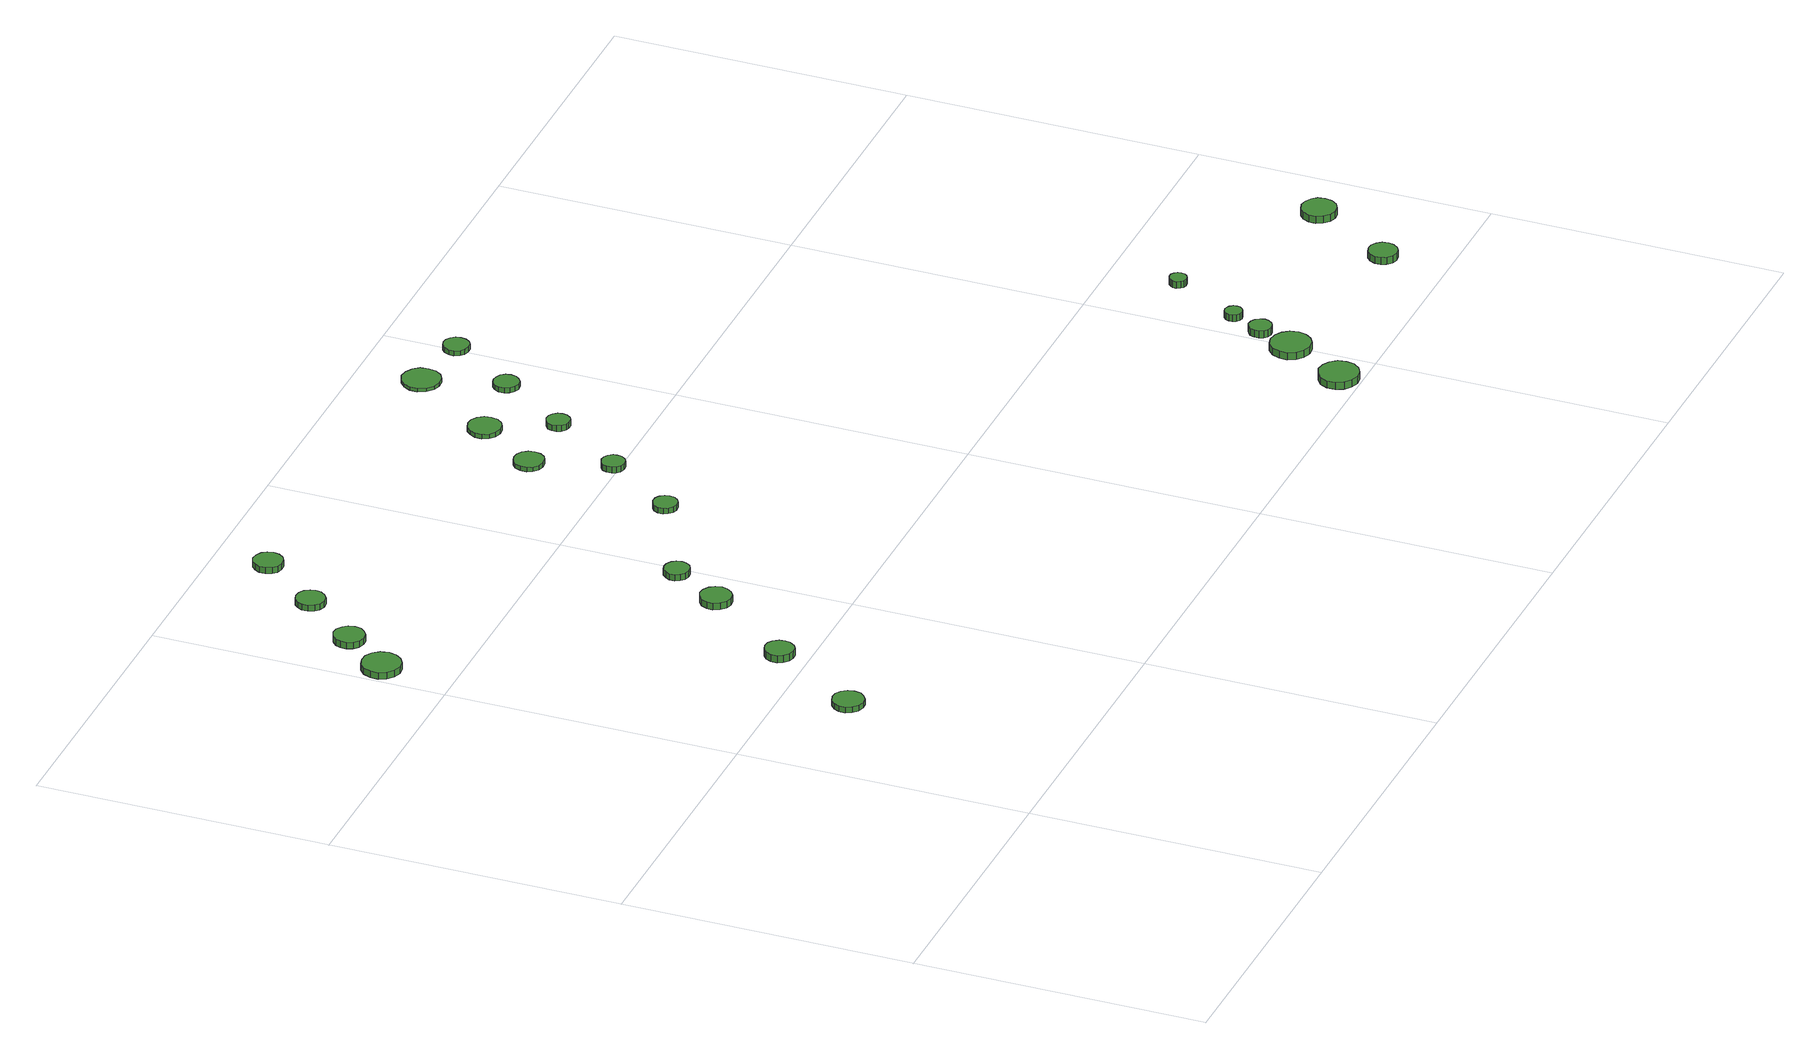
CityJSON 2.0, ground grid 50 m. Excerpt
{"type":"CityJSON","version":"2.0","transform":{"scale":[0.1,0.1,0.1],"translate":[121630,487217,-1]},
"CityObjects":{
"tree1":{"type":"SolitaryVegetationObject","attributes":{"function":"something"},"geometry":[{"type":"MultiSurface","lod":"1","boundaries":[[[0,1,2,3,4,5,6,7,8,9,10,11,12,13,14]],[[15,16,17,18,19,20,21,22,23,24,25,26,27,28,29]],[[0,29,28,1]],[[1,28,27,2]],[[2,27,26,3]],[[3,26,25,4]],[[4,25,24,5]],[[5,24,23,6]],[[6,23,22,7]],[[7,22,21,8]],[[8,21,20,9]],[[9,20,19,10]],[[10,19,18,11]],[[11,18,17,12]],[[12,17,16,13]],[[13,16,15,14]],[[14,15,29,0]]]}]},
"tree2":{"type":"SolitaryVegetationObject","attributes":{"function":"something"},"geometry":[{"type":"MultiSurface","lod":"1","boundaries":[[[30,31,32,33,34,35,36,37,38,39,40,41,42,43,44]],[[45,46,47,48,49,50,51,52,53,54,55,56,57,58,59]],[[30,59,58,31]],[[31,58,57,32]],[[32,57,56,33]],[[33,56,55,34]],[[34,55,54,35]],[[35,54,53,36]],[[36,53,52,37]],[[37,52,51,38]],[[38,51,50,39]],[[39,50,49,40]],[[40,49,48,41]],[[41,48,47,42]],[[42,47,46,43]],[[43,46,45,44]],[[44,45,59,30]]]}]},
"tree3":{"type":"SolitaryVegetationObject","attributes":{"function":"something"},"geometry":[{"type":"MultiSurface","lod":"1","boundaries":[[[60,61,62,63,64,65,66,67,68,69,70,71,72,73,74]],[[75,76,77,78,79,80,81,82,83,84,85,86,87,88,89]],[[60,89,88,61]],[[61,88,87,62]],[[62,87,86,63]],[[63,86,85,64]],[[64,85,84,65]],[[65,84,83,66]],[[66,83,82,67]],[[67,82,81,68]],[[68,81,80,69]],[[69,80,79,70]],[[70,79,78,71]],[[71,78,77,72]],[[72,77,76,73]],[[73,76,75,74]],[[74,75,89,60]]]}]},
"tree4":{"type":"SolitaryVegetationObject","attributes":{"function":"something"},"geometry":[{"type":"MultiSurface","lod":"1","boundaries":[[[90,91,92,93,94,95,96,97,98,99,100,101,102,103,104]],[[105,106,107,108,109,110,111,112,113,114,115,116,117,118,119]],[[90,119,118,91]],[[91,118,117,92]],[[92,117,116,93]],[[93,116,115,94]],[[94,115,114,95]],[[95,114,113,96]],[[96,113,112,97]],[[97,112,111,98]],[[98,111,110,99]],[[99,110,109,100]],[[100,109,108,101]],[[101,108,107,102]],[[102,107,106,103]],[[103,106,105,104]],[[104,105,119,90]]]}]},
"tree5":{"type":"SolitaryVegetationObject","attributes":{"function":"something"},"geometry":[{"type":"MultiSurface","lod":"1","boundaries":[[[120,121,122,123,124,125,126,127,128,129,130,131,132,133,134]],[[135,136,137,138,139,140,141,142,143,144,145,146,147,148,149]],[[120,149,148,121]],[[121,148,147,122]],[[122,147,146,123]],[[123,146,145,124]],[[124,145,144,125]],[[125,144,143,126]],[[126,143,142,127]],[[127,142,141,128]],[[128,141,140,129]],[[129,140,139,130]],[[130,139,138,131]],[[131,138,137,132]],[[132,137,136,133]],[[133,136,135,134]],[[134,135,149,120]]]}]},
"tree6":{"type":"SolitaryVegetationObject","attributes":{"function":"something"},"geometry":[{"type":"MultiSurface","lod":"1","boundaries":[[[150,151,152,153,154,155,156,157,158,159,160,161,162,163,164]],[[165,166,167,168,169,170,171,172,173,174,175,176,177,178,179]],[[150,179,178,151]],[[151,178,177,152]],[[152,177,176,153]],[[153,176,175,154]],[[154,175,174,155]],[[155,174,173,156]],[[156,173,172,157]],[[157,172,171,158]],[[158,171,170,159]],[[159,170,169,160]],[[160,169,168,161]],[[161,168,167,162]],[[162,167,166,163]],[[163,166,165,164]],[[164,165,179,150]]]}]},
"tree7":{"type":"SolitaryVegetationObject","attributes":{"function":"something"},"geometry":[{"type":"MultiSurface","lod":"1","boundaries":[[[180,181,182,183,184,185,186,187,188,189,190,191,192,193,194]],[[195,196,197,198,199,200,201,202,203,204,205,206,207,208,209]],[[180,209,208,181]],[[181,208,207,182]],[[182,207,206,183]],[[183,206,205,184]],[[184,205,204,185]],[[185,204,203,186]],[[186,203,202,187]],[[187,202,201,188]],[[188,201,200,189]],[[189,200,199,190]],[[190,199,198,191]],[[191,198,197,192]],[[192,197,196,193]],[[193,196,195,194]],[[194,195,209,180]]]}]},
"tree8":{"type":"SolitaryVegetationObject","attributes":{"function":"something"},"geometry":[{"type":"MultiSurface","lod":"1","boundaries":[[[210,211,212,213,214,215,216,217,218,219,220,221,222,223,224]],[[225,226,227,228,229,230,231,232,233,234,235,236,237,238,239]],[[210,239,238,211]],[[211,238,237,212]],[[212,237,236,213]],[[213,236,235,214]],[[214,235,234,215]],[[215,234,233,216]],[[216,233,232,217]],[[217,232,231,218]],[[218,231,230,219]],[[219,230,229,220]],[[220,229,228,221]],[[221,228,227,222]],[[222,227,226,223]],[[223,226,225,224]],[[224,225,239,210]]]}]},
"tree9":{"type":"SolitaryVegetationObject","attributes":{"function":"something"},"geometry":[{"type":"MultiSurface","lod":"1","boundaries":[[[240,241,242,243,244,245,246,247,248,249,250,251,252,253,254]],[[255,256,257,258,259,260,261,262,263,264,265,266,267,268,269]],[[240,269,268,241]],[[241,268,267,242]],[[242,267,266,243]],[[243,266,265,244]],[[244,265,264,245]],[[245,264,263,246]],[[246,263,262,247]],[[247,262,261,248]],[[248,261,260,249]],[[249,260,259,250]],[[250,259,258,251]],[[251,258,257,252]],[[252,257,256,253]],[[253,256,255,254]],[[254,255,269,240]]]}]},
"tree10":{"type":"SolitaryVegetationObject","attributes":{"function":"something"},"geometry":[{"type":"MultiSurface","lod":"1","boundaries":[[[270,271,272,273,274,275,276,277,278,279,280,281,282,283,284]],[[285,286,287,288,289,290,291,292,293,294,295,296,297,298,299]],[[270,299,298,271]],[[271,298,297,272]],[[272,297,296,273]],[[273,296,295,274]],[[274,295,294,275]],[[275,294,293,276]],[[276,293,292,277]],[[277,292,291,278]],[[278,291,290,279]],[[279,290,289,280]],[[280,289,288,281]],[[281,288,287,282]],[[282,287,286,283]],[[283,286,285,284]],[[284,285,299,270]]]}]},
"tree11":{"type":"SolitaryVegetationObject","attributes":{"function":"something"},"geometry":[{"type":"MultiSurface","lod":"1","boundaries":[[[300,301,302,303,304,305,306,307,308,309,310,311,312,313,314]],[[315,316,317,318,319,320,321,322,323,324,325,326,327,328,329]],[[300,329,328,301]],[[301,328,327,302]],[[302,327,326,303]],[[303,326,325,304]],[[304,325,324,305]],[[305,324,323,306]],[[306,323,322,307]],[[307,322,321,308]],[[308,321,320,309]],[[309,320,319,310]],[[310,319,318,311]],[[311,318,317,312]],[[312,317,316,313]],[[313,316,315,314]],[[314,315,329,300]]]}]},
"tree12":{"type":"SolitaryVegetationObject","attributes":{"function":"something"},"geometry":[{"type":"MultiSurface","lod":"1","boundaries":[[[330,331,332,333,334,335,336,337,338,339,340,341,342,343,344]],[[345,346,347,348,349,350,351,352,353,354,355,356,357,358,359]],[[330,359,358,331]],[[331,358,357,332]],[[332,357,356,333]],[[333,356,355,334]],[[334,355,354,335]],[[335,354,353,336]],[[336,353,352,337]],[[337,352,351,338]],[[338,351,350,339]],[[339,350,349,340]],[[340,349,348,341]],[[341,348,347,342]],[[342,347,346,343]],[[343,346,345,344]],[[344,345,359,330]]]}]},
"tree13":{"type":"SolitaryVegetationObject","attributes":{"function":"something"},"geometry":[{"type":"MultiSurface","lod":"1","boundaries":[[[360,361,362,363,364,365,366,367,368,369,370,371,372,373,374]],[[375,376,377,378,379,380,381,382,383,384,385,386,387,388,389]],[[360,389,388,361]],[[361,388,387,362]],[[362,387,386,363]],[[363,386,385,364]],[[364,385,384,365]],[[365,384,383,366]],[[366,383,382,367]],[[367,382,381,368]],[[368,381,380,369]],[[369,380,379,370]],[[370,379,378,371]],[[371,378,377,372]],[[372,377,376,373]],[[373,376,375,374]],[[374,375,389,360]]]}]},
"tree14":{"type":"SolitaryVegetationObject","attributes":{"function":"something"},"geometry":[{"type":"MultiSurface","lod":"1","boundaries":[[[390,391,392,393,394,395,396,397,398,399,400,401,402,403,404]],[[405,406,407,408,409,410,411,412,413,414,415,416,417,418,419]],[[390,419,418,391]],[[391,418,417,392]],[[392,417,416,393]],[[393,416,415,394]],[[394,415,414,395]],[[395,414,413,396]],[[396,413,412,397]],[[397,412,411,398]],[[398,411,410,399]],[[399,410,409,400]],[[400,409,408,401]],[[401,408,407,402]],[[402,407,406,403]],[[403,406,405,404]],[[404,405,419,390]]]}]},
"tree15":{"type":"SolitaryVegetationObject","attributes":{"function":"something"},"geometry":[{"type":"MultiSurface","lod":"1","boundaries":[[[420,421,422,423,424,425,426,427,428,429,430,431,432,433,434]],[[435,436,437,438,439,440,441,442,443,444,445,446,447,448,449]],[[420,449,448,421]],[[421,448,447,422]],[[422,447,446,423]],[[423,446,445,424]],[[424,445,444,425]],[[425,444,443,426]],[[426,443,442,427]],[[427,442,441,428]],[[428,441,440,429]],[[429,440,439,430]],[[430,439,438,431]],[[431,438,437,432]],[[432,437,436,433]],[[433,436,435,434]],[[434,435,449,420]]]}]},
"tree16":{"type":"SolitaryVegetationObject","attributes":{"function":"something"},"geometry":[{"type":"MultiSurface","lod":"1","boundaries":[[[450,451,452,453,454,455,456,457,458,459,460,461,462,463,464]],[[465,466,467,468,469,470,471,472,473,474,475,476,477,478,479]],[[450,479,478,451]],[[451,478,477,452]],[[452,477,476,453]],[[453,476,475,454]],[[454,475,474,455]],[[455,474,473,456]],[[456,473,472,457]],[[457,472,471,458]],[[458,471,470,459]],[[459,470,469,460]],[[460,469,468,461]],[[461,468,467,462]],[[462,467,466,463]],[[463,466,465,464]],[[464,465,479,450]]]}]},
"tree17":{"type":"SolitaryVegetationObject","attributes":{"function":"something"},"geometry":[{"type":"MultiSurface","lod":"1","boundaries":[[[480,481,482,483,484,485,486,487,488,489,490,491,492,493,494]],[[495,496,497,498,499,500,501,502,503,504,505,506,507,508,509]],[[480,509,508,481]],[[481,508,507,482]],[[482,507,506,483]],[[483,506,505,484]],[[484,505,504,485]],[[485,504,503,486]],[[486,503,502,487]],[[487,502,501,488]],[[488,501,500,489]],[[489,500,499,490]],[[490,499,498,491]],[[491,498,497,492]],[[492,497,496,493]],[[493,496,495,494]],[[494,495,509,480]]]}]},
"tree18":{"type":"SolitaryVegetationObject","attributes":{"function":"something"},"geometry":[{"type":"MultiSurface","lod":"1","boundaries":[[[510,511,512,513,514,515,516,517,518,519,520,521,522,523,524]],[[525,526,527,528,529,530,531,532,533,534,535,536,537,538,539]],[[510,539,538,511]],[[511,538,537,512]],[[512,537,536,513]],[[513,536,535,514]],[[514,535,534,515]],[[515,534,533,516]],[[516,533,532,517]],[[517,532,531,518]],[[518,531,530,519]],[[519,530,529,520]],[[520,529,528,521]],[[521,528,527,522]],[[522,527,526,523]],[[523,526,525,524]],[[524,525,539,510]]]}]},
"tree19":{"type":"SolitaryVegetationObject","attributes":{"function":"something"},"geometry":[{"type":"MultiSurface","lod":"1","boundaries":[[[540,541,542,543,544,545,546,547,548,549,550,551,552,553,554]],[[555,556,557,558,559,560,561,562,563,564,565,566,567,568,569]],[[540,569,568,541]],[[541,568,567,542]],[[542,567,566,543]],[[543,566,565,544]],[[544,565,564,545]],[[545,564,563,546]],[[546,563,562,547]],[[547,562,561,548]],[[548,561,560,549]],[[549,560,559,550]],[[550,559,558,551]],[[551,558,557,552]],[[552,557,556,553]],[[553,556,555,554]],[[554,555,569,540]]]}]},
"tree20":{"type":"SolitaryVegetationObject","attributes":{"function":"something"},"geometry":[{"type":"MultiSurface","lod":"1","boundaries":[[[570,571,572,573,574,575,576,577,578,579,580,581,582,583,584]],[[585,586,587,588,589,590,591,592,593,594,595,596,597,598,599]],[[570,599,598,571]],[[571,598,597,572]],[[572,597,596,573]],[[573,596,595,574]],[[574,595,594,575]],[[575,594,593,576]],[[576,593,592,577]],[[577,592,591,578]],[[578,591,590,579]],[[579,590,589,580]],[[580,589,588,581]],[[581,588,587,582]],[[582,587,586,583]],[[583,586,585,584]],[[584,585,599,570]]]}]},
"tree21":{"type":"SolitaryVegetationObject","attributes":{"function":"something"},"geometry":[{"type":"MultiSurface","lod":"1","boundaries":[[[600,601,602,603,604,605,606,607,608,609,610,611,612,613,614]],[[615,616,617,618,619,620,621,622,623,624,625,626,627,628,629]],[[600,629,628,601]],[[601,628,627,602]],[[602,627,626,603]],[[603,626,625,604]],[[604,625,624,605]],[[605,624,623,606]],[[606,623,622,607]],[[607,622,621,608]],[[608,621,620,609]],[[609,620,619,610]],[[610,619,618,611]],[[611,618,617,612]],[[612,617,616,613]],[[613,616,615,614]],[[614,615,629,600]]]}]},
"tree22":{"type":"SolitaryVegetationObject","attributes":{"function":"something"},"geometry":[{"type":"MultiSurface","lod":"1","boundaries":[[[630,631,632,633,634,635,636,637,638,639,640,641,642,643,644]],[[645,646,647,648,649,650,651,652,653,654,655,656,657,658,659]],[[630,659,658,631]],[[631,658,657,632]],[[632,657,656,633]],[[633,656,655,634]],[[634,655,654,635]],[[635,654,653,636]],[[636,653,652,637]],[[637,652,651,638]],[[638,651,650,639]],[[639,650,649,640]],[[640,649,648,641]],[[641,648,647,642]],[[642,647,646,643]],[[643,646,645,644]],[[644,645,659,630]]]}]},
"tree23":{"type":"SolitaryVegetationObject","attributes":{"function":"something"},"geometry":[{"type":"MultiSurface","lod":"1","boundaries":[[[660,661,662,663,664,665,666,667,668,669,670,671,672,673,674]],[[675,676,677,678,679,680,681,682,683,684,685,686,687,688,689]],[[660,689,688,661]],[[661,688,687,662]],[[662,687,686,663]],[[663,686,685,664]],[[664,685,684,665]],[[665,684,683,666]],[[666,683,682,667]],[[667,682,681,668]],[[668,681,680,669]],[[669,680,679,670]],[[670,679,678,671]],[[671,678,677,672]],[[672,677,676,673]],[[673,676,675,674]],[[674,675,689,660]]]}]}
},
"vertices":[
[237,392,16],[235,403,16],[228,412,16],[219,418,16],[208,419,16],[197,415,16],[189,408,16],[184,398,16],[184,387,16],[189,377,16],[197,369,16],[208,366,16],[219,367,16],[228,373,16],[235,381,16],[235,381,6],[228,373,6],[219,367,6],[208,366,6],[197,369,6],[189,377,6],[184,387,6],[184,398,6],[189,408,6],[197,415,6],[208,419,6],[219,418,6],[228,412,6],[235,403,6],[237,392,6],
[73,1123,18],[70,1137,18],[62,1148,18],[50,1155,18],[37,1156,18],[24,1152,18],[14,1143,18],[8,1130,18],[8,1116,18],[14,1104,18],[24,1095,18],[37,1090,18],[50,1092,18],[62,1099,18],[70,1110,18],[70,1110,6],[62,1099,6],[50,1092,6],[37,1090,6],[24,1095,6],[14,1104,6],[8,1116,6],[8,1130,6],[14,1143,6],[24,1152,6],[37,1156,6],[50,1155,6],[62,1148,6],[70,1137,6],[73,1123,6],
[128,1203,18],[126,1214,18],[119,1222,18],[110,1228,18],[99,1229,18],[89,1225,18],[81,1218,18],[77,1208,18],[77,1198,18],[81,1188,18],[89,1181,18],[99,1177,18],[110,1178,18],[119,1184,18],[126,1192,18],[126,1192,6],[119,1184,6],[110,1178,6],[99,1177,6],[89,1181,6],[81,1188,6],[77,1198,6],[77,1208,6],[81,1218,6],[89,1225,6],[99,1229,6],[110,1228,6],[119,1222,6],[126,1214,6],[128,1203,6],
[332,548,22],[330,558,22],[324,567,22],[316,572,22],[306,573,22],[296,570,22],[288,563,22],[284,554,22],[284,543,22],[288,534,22],[296,527,22],[306,524,22],[316,525,22],[324,530,22],[330,539,22],[330,539,9],[324,530,9],[316,525,9],[306,524,9],[296,527,9],[288,534,9],[284,543,9],[284,554,9],[288,563,9],[296,570,9],[306,573,9],[316,572,9],[324,567,9],[330,558,9],[332,548,9],
[211,1303,17],[209,1312,17],[203,1321,17],[194,1326,17],[184,1327,17],[174,1324,17],[167,1317,17],[163,1308,17],[163,1298,17],[167,1288,17],[174,1282,17],[184,1278,17],[194,1279,17],[203,1285,17],[209,1293,17],[209,1293,6],[203,1285,6],[194,1279,6],[184,1278,6],[174,1282,6],[167,1288,6],[163,1298,6],[163,1308,6],[167,1317,6],[174,1324,6],[184,1327,6],[194,1326,6],[203,1321,6],[209,1312,6],[211,1303,6],
[449,702,23],[446,713,23],[440,722,23],[430,728,23],[419,729,23],[409,725,23],[401,718,23],[396,708,23],[396,697,23],[401,687,23],[409,679,23],[419,676,23],[430,677,23],[440,683,23],[446,692,23],[446,692,11],[440,683,11],[430,677,11],[419,676,11],[409,679,11],[401,687,11],[396,697,11],[396,708,11],[401,718,11],[409,725,11],[419,729,11],[430,728,11],[440,722,11],[446,713,11],[449,702,11],
[294,1408,18],[292,1418,18],[286,1426,18],[277,1431,18],[266,1433,18],[256,1429,18],[249,1422,18],[245,1413,18],[245,1403,18],[249,1393,18],[256,1386,18],[266,1383,18],[277,1384,18],[286,1389,18],[292,1398,18],[292,1398,7],[286,1389,7],[277,1384,7],[266,1383,7],[256,1386,7],[249,1393,7],[245,1403,7],[245,1413,7],[249,1422,7],[256,1429,7],[266,1433,7],[277,1431,7],[286,1426,7],[292,1418,7],[294,1408,7],
[508,794,17],[506,803,17],[501,810,17],[493,815,17],[484,816,17],[475,813,17],[469,807,17],[465,799,17],[465,790,17],[469,782,17],[475,776,17],[484,773,17],[493,774,17],[501,778,17],[506,786,17],[506,786,6],[501,778,6],[493,774,6],[484,773,6],[475,776,6],[469,782,6],[465,790,6],[465,799,6],[469,807,6],[475,813,6],[484,816,6],[493,815,6],[501,810,6],[506,803,6],[508,794,6],
[692,888,16],[690,896,16],[685,903,16],[678,907,16],[669,908,16],[661,905,16],[655,900,16],[651,892,16],[651,883,16],[655,876,16],[661,870,16],[669,867,16],[678,868,16],[685,872,16],[690,879,16],[690,879,6],[685,872,6],[678,868,6],[669,867,6],[661,870,6],[655,876,6],[651,883,6],[651,892,6],[655,900,6],[661,905,6],[669,908,6],[678,907,6],[685,903,6],[690,896,6],[692,888,6],
[743,1139,14],[741,1149,14],[735,1158,14],[726,1163,14],[715,1164,14],[705,1161,14],[697,1154,14],[693,1144,14],[693,1133,14],[697,1124,14],[705,1117,14],[715,1114,14],[726,1115,14],[735,1120,14],[741,1128,14],[741,1128,6],[735,1120,6],[726,1115,6],[715,1114,6],[705,1117,6],[697,1124,6],[693,1133,6],[693,1144,6],[697,1154,6],[705,1161,6],[715,1164,6],[726,1163,6],[735,1158,6],[741,1149,6],[743,1139,6],
[777,1011,17],[776,1018,17],[771,1025,17],[764,1029,17],[756,1030,17],[748,1027,17],[742,1022,17],[739,1015,17],[739,1006,17],[742,999,17],[748,994,17],[756,991,17],[764,992,17],[771,996,17],[776,1003,17],[776,1003,6],[771,996,6],[764,992,6],[756,991,6],[748,994,6],[742,999,6],[739,1006,6],[739,1015,6],[742,1022,6],[748,1027,6],[756,1030,6],[764,1029,6],[771,1025,6],[776,1018,6],[777,1011,6],
[817,1243,14],[815,1254,14],[808,1264,14],[798,1270,14],[787,1271,14],[775,1267,14],[767,1259,14],[762,1249,14],[762,1237,14],[767,1226,14],[775,1219,14],[787,1215,14],[798,1216,14],[808,1222,14],[815,1231,14],[815,1231,6],[808,1222,6],[798,1216,6],[787,1215,6],[775,1219,6],[767,1226,6],[762,1237,6],[762,1249,6],[767,1259,6],[775,1267,6],[787,1271,6],[798,1270,6],[808,1264,6],[815,1254,6],[817,1243,6],
[865,1139,17],[863,1147,17],[858,1154,17],[851,1158,17],[843,1159,17],[836,1156,17],[829,1151,17],[826,1143,17],[826,1135,17],[829,1128,17],[836,1122,17],[843,1120,17],[851,1120,17],[858,1124,17],[863,1131,17],[863,1131,6],[858,1124,6],[851,1120,6],[843,1120,6],[836,1122,6],[829,1128,6],[826,1135,6],[826,1143,6],[829,1151,6],[836,1156,6],[843,1159,6],[851,1158,6],[858,1154,6],[863,1147,6],[865,1139,6],
[950,1261,15],[948,1270,15],[943,1277,15],[935,1281,15],[926,1282,15],[918,1280,15],[911,1274,15],[907,1265,15],[907,1256,15],[911,1248,15],[918,1242,15],[926,1239,15],[935,1240,15],[943,1245,15],[948,1252,15],[948,1252,6],[943,1245,6],[935,1240,6],[926,1239,6],[918,1242,6],[911,1248,6],[907,1256,6],[907,1265,6],[911,1274,6],[918,1280,6],[926,1282,6],[935,1281,6],[943,1277,6],[948,1270,6],[950,1261,6],
[922,1391,13],[920,1405,13],[912,1415,13],[900,1422,13],[887,1424,13],[874,1419,13],[864,1410,13],[858,1398,13],[858,1385,13],[864,1372,13],[874,1363,13],[887,1359,13],[900,1360,13],[912,1367,13],[920,1378,13],[920,1378,7],[912,1367,7],[900,1360,7],[887,1359,7],[874,1363,7],[864,1372,7],[858,1385,7],[858,1398,7],[864,1410,7],[874,1419,7],[887,1424,7],[900,1422,7],[912,1415,7],[920,1405,7],[922,1391,7],
[1028,1377,15],[1026,1386,15],[1021,1393,15],[1013,1398,15],[1004,1399,15],[995,1396,15],[989,1390,15],[985,1382,15],[985,1373,15],[989,1364,15],[995,1358,15],[1004,1356,15],[1013,1356,15],[1021,1361,15],[1026,1368,15],[1026,1368,6],[1021,1361,6],[1013,1356,6],[1004,1356,6],[995,1358,6],[989,1364,6],[985,1373,6],[985,1382,6],[989,1390,6],[995,1396,6],[1004,1399,6],[1013,1398,6],[1021,1393,6],[1026,1386,6],[1028,1377,6],
[1470,38,19],[1468,52,19],[1459,63,19],[1447,70,19],[1433,72,19],[1420,67,19],[1409,58,19],[1403,45,19],[1403,31,19],[1409,18,19],[1420,9,19],[1433,4,19],[1447,6,19],[1459,13,19],[1468,24,19],[1468,24,6],[1459,13,6],[1447,6,6],[1433,4,6],[1420,9,6],[1409,18,6],[1403,31,6],[1403,45,6],[1409,58,6],[1420,67,6],[1433,72,6],[1447,70,6],[1459,63,6],[1468,52,6],[1470,38,6],
[1526,142,20],[1523,156,20],[1515,167,20],[1503,174,20],[1489,176,20],[1475,172,20],[1465,162,20],[1459,149,20],[1459,135,20],[1465,122,20],[1475,113,20],[1489,108,20],[1503,110,20],[1515,117,20],[1523,128,20],[1523,128,7],[1515,117,7],[1503,110,7],[1489,108,7],[1475,113,7],[1465,122,7],[1459,135,7],[1459,149,7],[1465,162,7],[1475,172,7],[1489,176,7],[1503,174,7],[1515,167,7],[1523,156,7],[1526,142,7],
[1543,206,20],[1541,214,20],[1536,221,20],[1529,225,20],[1521,226,20],[1514,223,20],[1508,218,20],[1505,210,20],[1505,202,20],[1508,195,20],[1514,190,20],[1521,187,20],[1529,188,20],[1536,192,20],[1541,199,20],[1541,199,7],[1536,192,7],[1529,188,7],[1521,187,7],[1514,190,7],[1508,195,7],[1505,202,7],[1505,210,7],[1508,218,7],[1514,223,7],[1521,226,7],[1529,225,7],[1536,221,7],[1541,214,7],[1543,206,7],
[1563,262,21],[1562,268,21],[1558,273,21],[1553,276,21],[1547,277,21],[1541,275,21],[1536,271,21],[1534,265,21],[1534,259,21],[1536,253,21],[1541,249,21],[1547,247,21],[1553,248,21],[1558,251,21],[1562,256,21],[1562,256,9],[1558,251,9],[1553,248,9],[1547,247,9],[1541,249,9],[1536,253,9],[1534,259,9],[1534,265,9],[1536,271,9],[1541,275,9],[1547,277,9],[1553,276,9],[1558,273,9],[1562,268,9],[1563,262,9],
[1623,381,23],[1622,387,23],[1618,392,23],[1613,395,23],[1607,395,23],[1601,393,23],[1597,389,23],[1594,384,23],[1594,378,23],[1597,372,23],[1601,368,23],[1607,366,23],[1613,367,23],[1618,370,23],[1622,375,23],[1622,375,11],[1618,370,11],[1613,367,11],[1607,366,11],[1601,368,11],[1597,372,11],[1594,378,11],[1594,384,11],[1597,389,11],[1601,393,11],[1607,395,11],[1613,395,11],[1618,392,11],[1622,387,11],[1623,381,11],
[1834,110,21],[1832,120,21],[1826,128,21],[1818,133,21],[1808,134,21],[1798,131,21],[1791,124,21],[1787,115,21],[1787,105,21],[1791,96,21],[1798,89,21],[1808,86,21],[1818,87,21],[1826,92,21],[1832,100,21],[1832,100,8],[1826,92,8],[1818,87,8],[1808,86,8],[1798,89,8],[1791,96,8],[1787,105,8],[1787,115,8],[1791,124,8],[1798,131,8],[1808,134,8],[1818,133,8],[1826,128,8],[1832,120,8],[1834,110,8],
[1920,252,24],[1918,264,24],[1911,273,24],[1900,279,24],[1889,281,24],[1877,277,24],[1868,269,24],[1863,258,24],[1863,246,24],[1868,235,24],[1877,227,24],[1889,223,24],[1900,224,24],[1911,230,24],[1918,240,24],[1918,240,11],[1911,230,11],[1900,224,11],[1889,223,11],[1877,227,11],[1868,235,11],[1863,246,11],[1863,258,11],[1868,269,11],[1877,277,11],[1889,281,11],[1900,279,11],[1911,273,11],[1918,264,11],[1920,252,11]
]}
